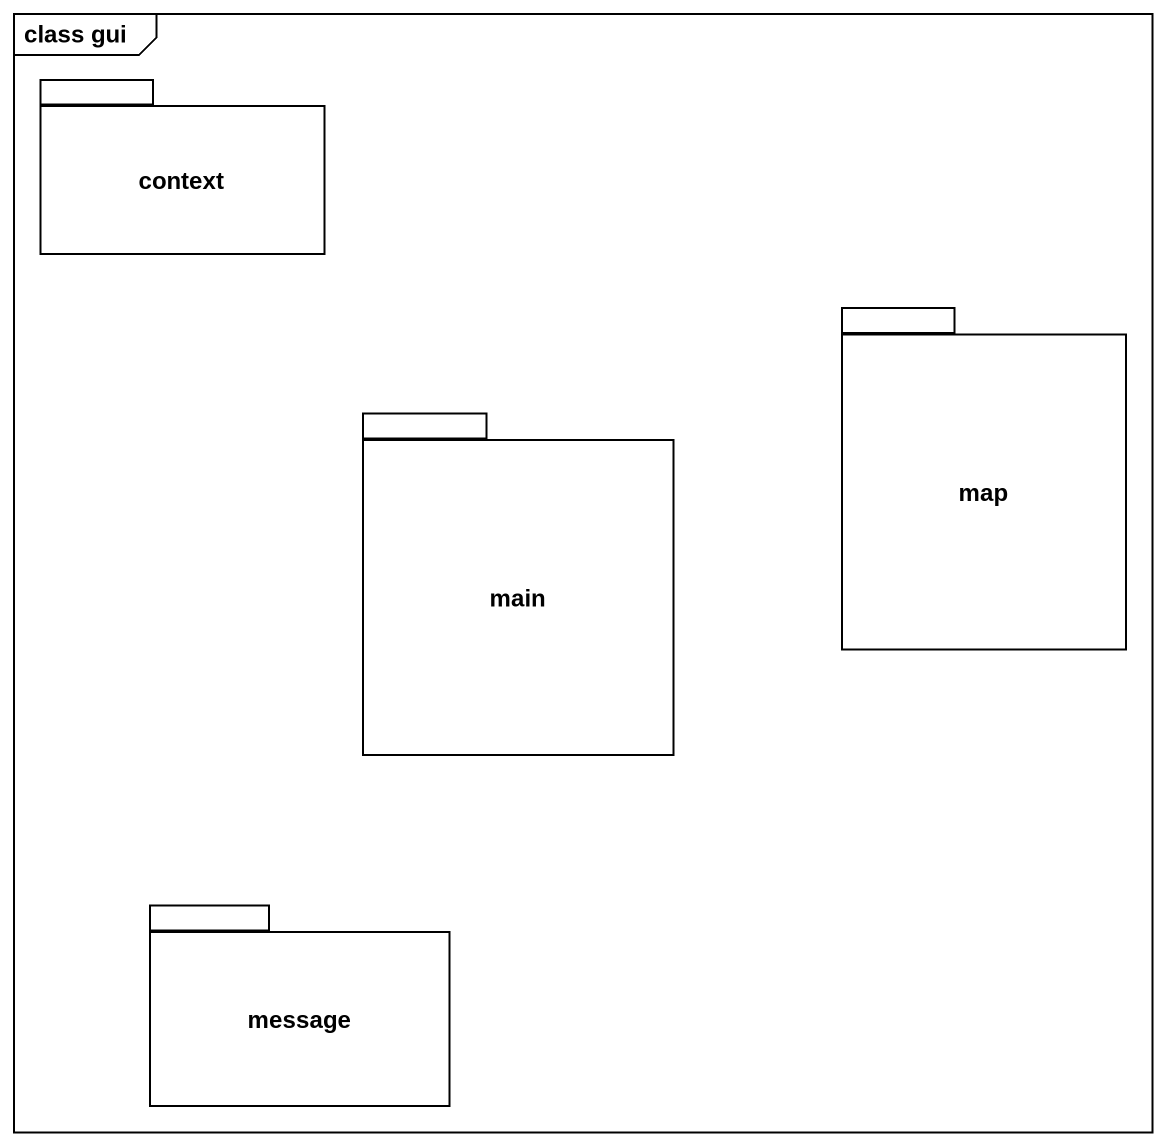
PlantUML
@startuml
mainframe class gui
package context {
}
package "map" as map_ {
}
package main {
}
package message {
}
@enduml
